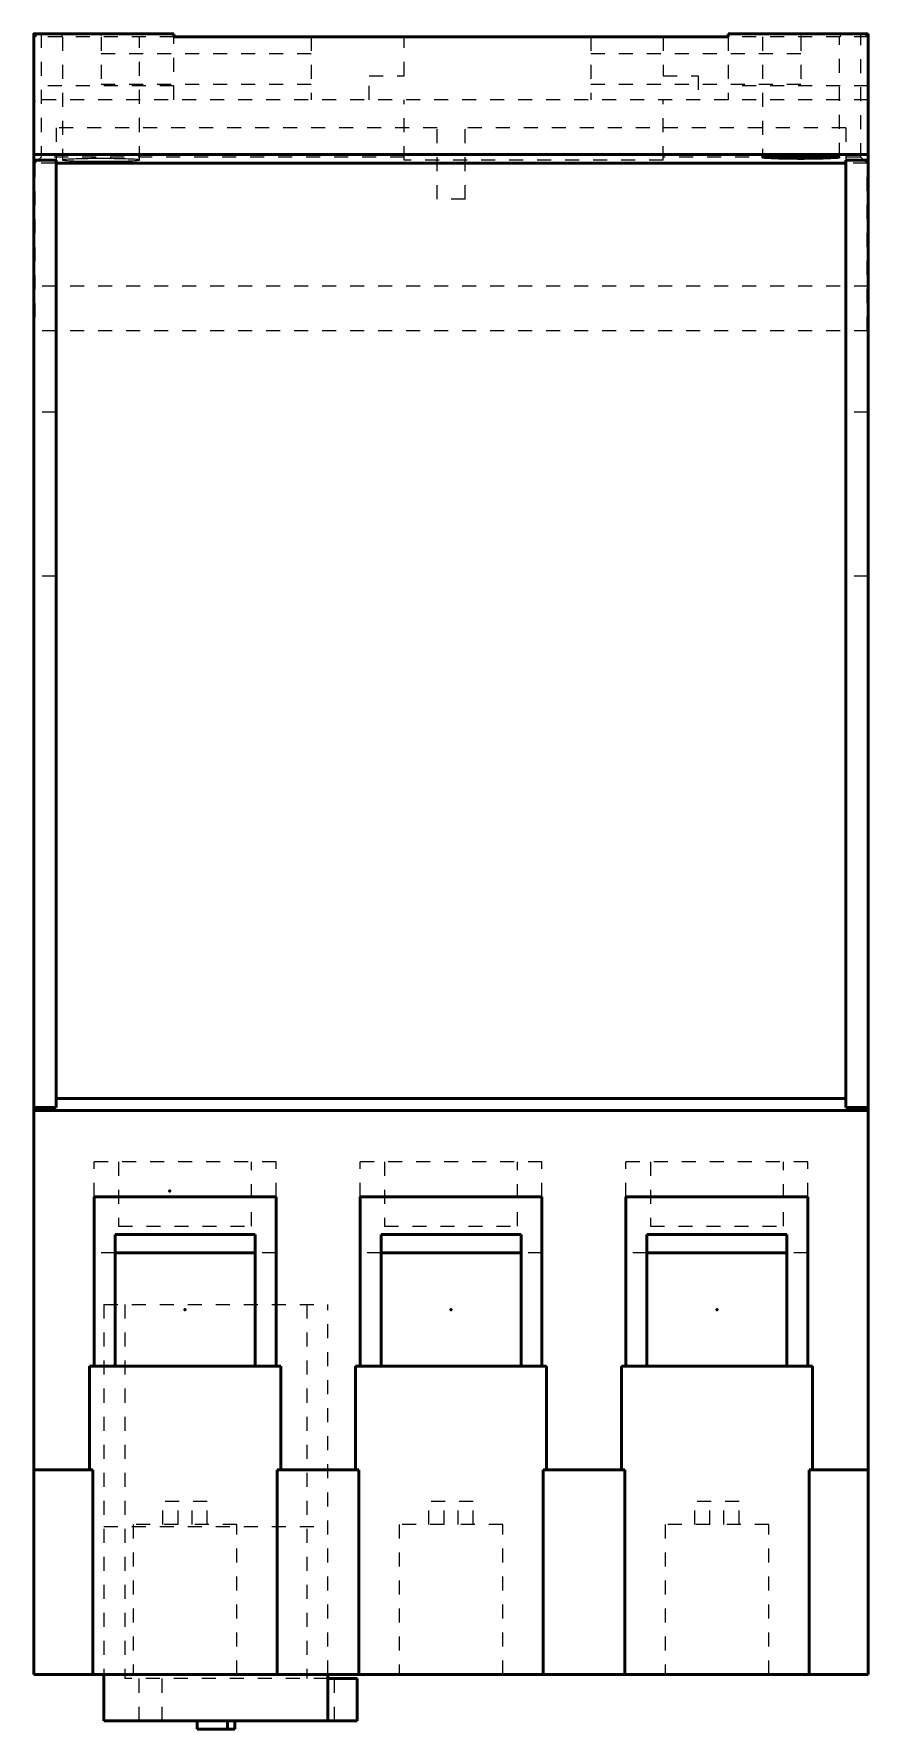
# Model space of a CAD drawing. Header units: millimetres. Extents: x 0 to 60, y -121 to 0.
import ezdxf

# ---------------------------------------------------------------- set-up
doc = ezdxf.new("R2010")
doc.units = ezdxf.units.MM
doc.linetypes.add('Dashed', pattern=[2, 1, -1])
for name, color, linetype, lineweight in [('2d ConnectionPoints', 7, 'Continuous', 50), ('AM_0', 7, 'Continuous', 50), ('AM_9', 6, 'Dashed', 25)]:
    doc.layers.add(name, color=color, linetype=linetype, lineweight=lineweight)

msp = doc.modelspace()

# ---------------------------------------------------------------- linework, layer by layer
at = {"layer": '2d ConnectionPoints'}
for p in [(0, 0), (0, 0), (4.8, 0), (54.8, 0), (0, -4.8), (9.7, -82.6), (10.8, -91.05), (29.8, -91.05), (48.8, -91.05)]:
    msp.add_point(p, dxfattribs=at)
at = {"layer": 'AM_0'}
for p, q in [((10, 0), (0, 0)), ((0, 0), (0, -117.1)), ((10, 0), (10, -0.2)), ((59.6, 0), (49.6, 0)), ((49.6, 0), (49.6, -0.2)), ((59.6, 0), (59.6, -117.1)), ((49.6, -0.2), (10, -0.2)), ((59.6, -8.61), (0, -8.61)), ((1.6, -9.02), (0, -9.02)), ((1.6, -9.02), (1.6, -76.63)), ((58, -9.23), (1.6, -9.23)), ((58, -9.02), (58, -76.63)), ((59.6, -9.02), (58, -9.02)), ((58, -76), (1.6, -76)), ((1.6, -76.63), (0, -76.63)), ((59.6, -76.84), (0, -76.84)), ((59.6, -76.63), (58, -76.63)), ((17.3, -83), (4.3, -83)), ((4.3, -83), (4.3, -95.1)), ((17.3, -95.1), (17.3, -83)), ((23.3, -83), (23.3, -95.1)), ((36.3, -83), (23.3, -83)), ((36.3, -95.1), (36.3, -83)), ((55.3, -83), (42.3, -83)), ((42.3, -83), (42.3, -95.1)), ((55.3, -95.1), (55.3, -83)), ((5.8, -95.1), (5.8, -85.7)), ((5.8, -85.7), (15.8, -85.7)), ((15.8, -85.7), (15.8, -95.1)), ((24.8, -85.7), (34.8, -85.7)), ((24.8, -95.1), (24.8, -85.7)), ((34.8, -85.7), (34.8, -95.1)), ((43.8, -95.1), (43.8, -85.7)), ((43.8, -85.7), (53.8, -85.7)), ((53.8, -85.7), (53.8, -95.1)), ((15.8, -87), (5.8, -87)), ((34.8, -87), (24.8, -87)), ((53.8, -87), (43.8, -87)), ((17.63, -95.1), (3.97, -95.1)), ((3.97, -95.1), (3.97, -102.5)), ((17.63, -95.1), (17.63, -102.5)), ((36.63, -95.1), (22.97, -95.1)), ((22.97, -95.1), (22.97, -102.5)), ((36.63, -95.1), (36.63, -102.5)), ((55.63, -95.1), (41.97, -95.1)), ((41.97, -95.1), (41.97, -102.5)), ((55.63, -95.1), (55.63, -102.5)), ((4.22, -102.5), (0, -102.5)), ((4.22, -102.5), (4.22, -117.1)), ((23.22, -102.5), (17.38, -102.5)), ((17.38, -102.5), (17.38, -117.1)), ((23.22, -102.5), (23.22, -117.1)), ((42.22, -102.5), (36.38, -102.5)), ((36.38, -102.5), (36.38, -117.1)), ((42.22, -102.5), (42.22, -117.1)), ((59.6, -102.5), (55.38, -102.5)), ((55.38, -102.5), (55.38, -117.1)), ((59.6, -117.1), (0, -117.1)), ((5, -117.1), (5, -120.4)), ((21, -117.1), (21, -120.4)), ((23.1, -117.4), (21, -117.4)), ((23.1, -117.4), (23.1, -120.4)), ((23.1, -120.4), (5, -120.4)), ((11.67, -121), (11.67, -120.4)), ((14.36, -121), (11.67, -121)), ((13.84, -121), (13.84, -120.4)), ((14.36, -121), (14.36, -120.4))]:
    msp.add_line(p, q, dxfattribs=at)
for points in [[(52.05, -8.78), (52.06, -8.77), (52.09, -8.76), (52.14, -8.75), (52.22, -8.75), (52.31, -8.74), (52.42, -8.73), (52.55, -8.72), (52.69, -8.72), (52.86, -8.71), (53.03, -8.71), (53.22, -8.7), (53.42, -8.7), (53.64, -8.69), (53.86, -8.69), (54.09, -8.69), (54.32, -8.69), (54.56, -8.68), (54.8, -8.68)], [(57.55, -8.78), (57.54, -8.79), (57.51, -8.8), (57.46, -8.8), (57.38, -8.81), (57.29, -8.82), (57.18, -8.83), (57.05, -8.83), (56.91, -8.84), (56.74, -8.85), (56.57, -8.85), (56.38, -8.86), (56.17, -8.86), (55.96, -8.87), (55.74, -8.87), (55.51, -8.87), (55.28, -8.87), (55.04, -8.88), (54.8, -8.88), (54.56, -8.88), (54.32, -8.87), (54.09, -8.87), (53.86, -8.87), (53.64, -8.87), (53.42, -8.86), (53.22, -8.86), (53.03, -8.85), (52.86, -8.85), (52.69, -8.84), (52.55, -8.83), (52.42, -8.83), (52.31, -8.82), (52.22, -8.81), (52.14, -8.8), (52.09, -8.8), (52.06, -8.79), (52.05, -8.78)], [(54.8, -8.68), (55.04, -8.68), (55.28, -8.69), (55.51, -8.69), (55.74, -8.69), (55.96, -8.69), (56.17, -8.7), (56.38, -8.7), (56.57, -8.71), (56.74, -8.71), (56.91, -8.72), (57.05, -8.72), (57.18, -8.73), (57.29, -8.74), (57.38, -8.75), (57.46, -8.75), (57.51, -8.76), (57.54, -8.77), (57.55, -8.78)]]:
    msp.add_lwpolyline(points, dxfattribs=at)
at = {"layer": 'AM_9'}
for p, q in [((0.16, -0.2), (0.16, 0)), ((0.51, 0), (0.51, -8.79)), ((2, 0), (2, -0.2)), ((57.6, 0), (57.6, -0.2)), ((59.09, -8.79), (59.09, 0)), ((59.44, 0), (59.44, -0.2)), ((10, -0.2), (0, -0.2)), ((2.05, -0.2), (2.05, -9)), ((4.8, -0.2), (4.8, -3.6)), ((7.55, -9), (7.55, -0.2)), ((10, -4.7), (10, -0.2)), ((19.8, -0.2), (19.8, -4.7)), ((26.45, -3), (26.45, -0.2)), ((39.8, -0.2), (39.8, -4.7)), ((44.95, -0.2), (44.95, -3)), ((49.6, -0.2), (49.6, -4.7)), ((59.6, -0.2), (49.6, -0.2)), ((52.05, -0.2), (52.05, -8.78)), ((54.8, -0.2), (54.8, -3.6)), ((57.55, -8.78), (57.55, -0.2)), ((19.8, -1.43), (4.8, -1.43)), ((54.8, -1.43), (39.8, -1.43)), ((19.8, -3.6), (4.8, -3.6)), ((23.95, -3), (26.45, -3)), ((23.95, -4.7), (23.95, -3)), ((54.8, -3.6), (39.8, -3.6)), ((44.95, -3), (47.45, -3)), ((47.45, -3), (47.45, -4.7)), ((10, -3.7), (0, -3.7)), ((59.6, -4.7), (0, -4.7)), ((26.45, -9.01), (26.45, -4.7)), ((44.95, -9.01), (44.95, -4.7)), ((59.6, -3.7), (49.6, -3.7)), ((28.8, -6.7), (1.6, -6.7)), ((1.6, -6.7), (1.6, -9.02)), ((28.8, -11.8), (28.8, -6.7)), ((58, -6.7), (30.8, -6.7)), ((30.8, -11.8), (30.8, -6.7)), ((58, -6.7), (58, -9.02)), ((0.51, -8.79), (0.07, -9.22)), ((59.53, -9.22), (0.07, -9.22)), ((0.07, -9.22), (0.07, -21.2)), ((26.45, -8.79), (0.51, -8.79)), ((44.95, -9.01), (26.45, -9.01)), ((59.09, -8.79), (44.95, -8.79)), ((59.53, -9.22), (59.09, -8.79)), ((59.53, -21.2), (59.53, -9.22)), ((30.8, -11.8), (28.8, -11.8)), ((59.6, -18), (0, -18)), ((59.6, -21.2), (0, -21.2)), ((1.6, -27), (0, -27)), ((59.6, -27), (58, -27)), ((1.6, -38.7), (0, -38.7)), ((59.6, -38.7), (58, -38.7)), ((4.3, -83), (4.3, -80.5)), ((17.3, -80.5), (4.3, -80.5)), ((6.05, -80.5), (6.05, -85.1)), ((15.55, -85.1), (15.55, -80.5)), ((17.3, -83), (17.3, -80.5)), ((23.3, -83), (23.3, -80.5)), ((36.3, -80.5), (23.3, -80.5)), ((25.05, -80.5), (25.05, -85.1)), ((34.55, -85.1), (34.55, -80.5)), ((36.3, -83), (36.3, -80.5)), ((42.3, -83), (42.3, -80.5)), ((55.3, -80.5), (42.3, -80.5)), ((44.05, -80.5), (44.05, -85.1)), ((53.55, -85.1), (53.55, -80.5)), ((55.3, -83), (55.3, -80.5)), ((6.05, -85.1), (15.55, -85.1)), ((25.05, -85.1), (34.55, -85.1)), ((44.05, -85.1), (53.55, -85.1)), ((5.8, -87), (4.3, -87)), ((17.3, -87), (15.8, -87)), ((24.8, -87), (23.3, -87)), ((36.3, -87), (34.8, -87)), ((43.8, -87), (42.3, -87)), ((55.3, -87), (53.8, -87)), ((5, -90.7), (21, -90.7)), ((5, -90.7), (5, -117.1)), ((6.5, -90.7), (6.5, -117.4)), ((19.5, -90.7), (19.5, -117.4)), ((21, -117.1), (21, -90.7)), ((9.22, -106.4), (9.22, -104.75)), ((12.38, -104.75), (9.22, -104.75)), ((10.3, -106.4), (10.3, -104.75)), ((11.3, -106.4), (11.3, -104.75)), ((12.38, -106.4), (12.38, -104.75)), ((28.22, -106.4), (28.22, -104.75)), ((31.38, -104.75), (28.22, -104.75)), ((29.3, -106.4), (29.3, -104.75)), ((30.3, -106.4), (30.3, -104.75)), ((31.38, -106.4), (31.38, -104.75)), ((50.38, -104.75), (47.22, -104.75)), ((47.22, -106.4), (47.22, -104.75)), ((48.3, -106.4), (48.3, -104.75)), ((49.3, -106.4), (49.3, -104.75)), ((50.38, -106.4), (50.38, -104.75)), ((10.3, -106.4), (7.1, -106.4)), ((7.1, -106.4), (7.1, -117.1)), ((14.5, -106.4), (11.3, -106.4)), ((14.5, -117.1), (14.5, -106.4)), ((29.3, -106.4), (26.1, -106.4)), ((26.1, -106.4), (26.1, -117.1)), ((33.5, -106.4), (30.3, -106.4)), ((33.5, -117.1), (33.5, -106.4)), ((48.3, -106.4), (45.1, -106.4)), ((45.1, -106.4), (45.1, -117.1)), ((52.5, -106.4), (49.3, -106.4)), ((52.5, -117.1), (52.5, -106.4)), ((5, -106.55), (21, -106.55)), ((21, -117.4), (6.5, -117.4)), ((7.5, -117.4), (7.5, -120.4)), ((9.15, -117.4), (9.15, -120.4)), ((21.45, -117.4), (21.45, -120.4))]:
    msp.add_line(p, q, dxfattribs=at)
for points in [[(4.8, -8.9), (4.56, -8.9), (4.32, -8.9), (4.09, -8.9), (3.86, -8.91), (3.64, -8.91), (3.42, -8.91), (3.22, -8.92), (3.03, -8.92), (2.86, -8.93), (2.69, -8.93), (2.55, -8.94), (2.42, -8.95), (2.31, -8.96), (2.22, -8.96), (2.14, -8.97), (2.09, -8.98), (2.06, -8.99), (2.05, -9)], [(2.05, -9), (2.06, -9), (2.09, -9.01), (2.14, -9.02), (2.22, -9.03), (2.31, -9.04), (2.42, -9.04), (2.55, -9.05), (2.69, -9.06), (2.86, -9.06), (3.03, -9.07), (3.22, -9.07), (3.42, -9.08), (3.64, -9.08), (3.86, -9.09), (4.09, -9.09), (4.32, -9.09), (4.56, -9.09), (4.8, -9.09), (5.04, -9.09), (5.28, -9.09), (5.51, -9.09), (5.74, -9.09), (5.96, -9.08), (6.17, -9.08), (6.38, -9.07), (6.57, -9.07), (6.74, -9.06), (6.91, -9.06), (7.05, -9.05), (7.18, -9.04), (7.29, -9.04), (7.38, -9.03), (7.46, -9.02), (7.51, -9.01), (7.54, -9), (7.55, -9)], [(7.55, -9), (7.54, -8.99), (7.51, -8.98), (7.46, -8.97), (7.38, -8.96), (7.29, -8.96), (7.18, -8.95), (7.05, -8.94), (6.91, -8.93), (6.74, -8.93), (6.57, -8.92), (6.38, -8.92), (6.17, -8.91), (5.96, -8.91), (5.74, -8.91), (5.51, -8.9), (5.28, -8.9), (5.04, -8.9), (4.8, -8.9)]]:
    msp.add_lwpolyline(points, dxfattribs=at)

doc.saveas('drawing.dxf')
